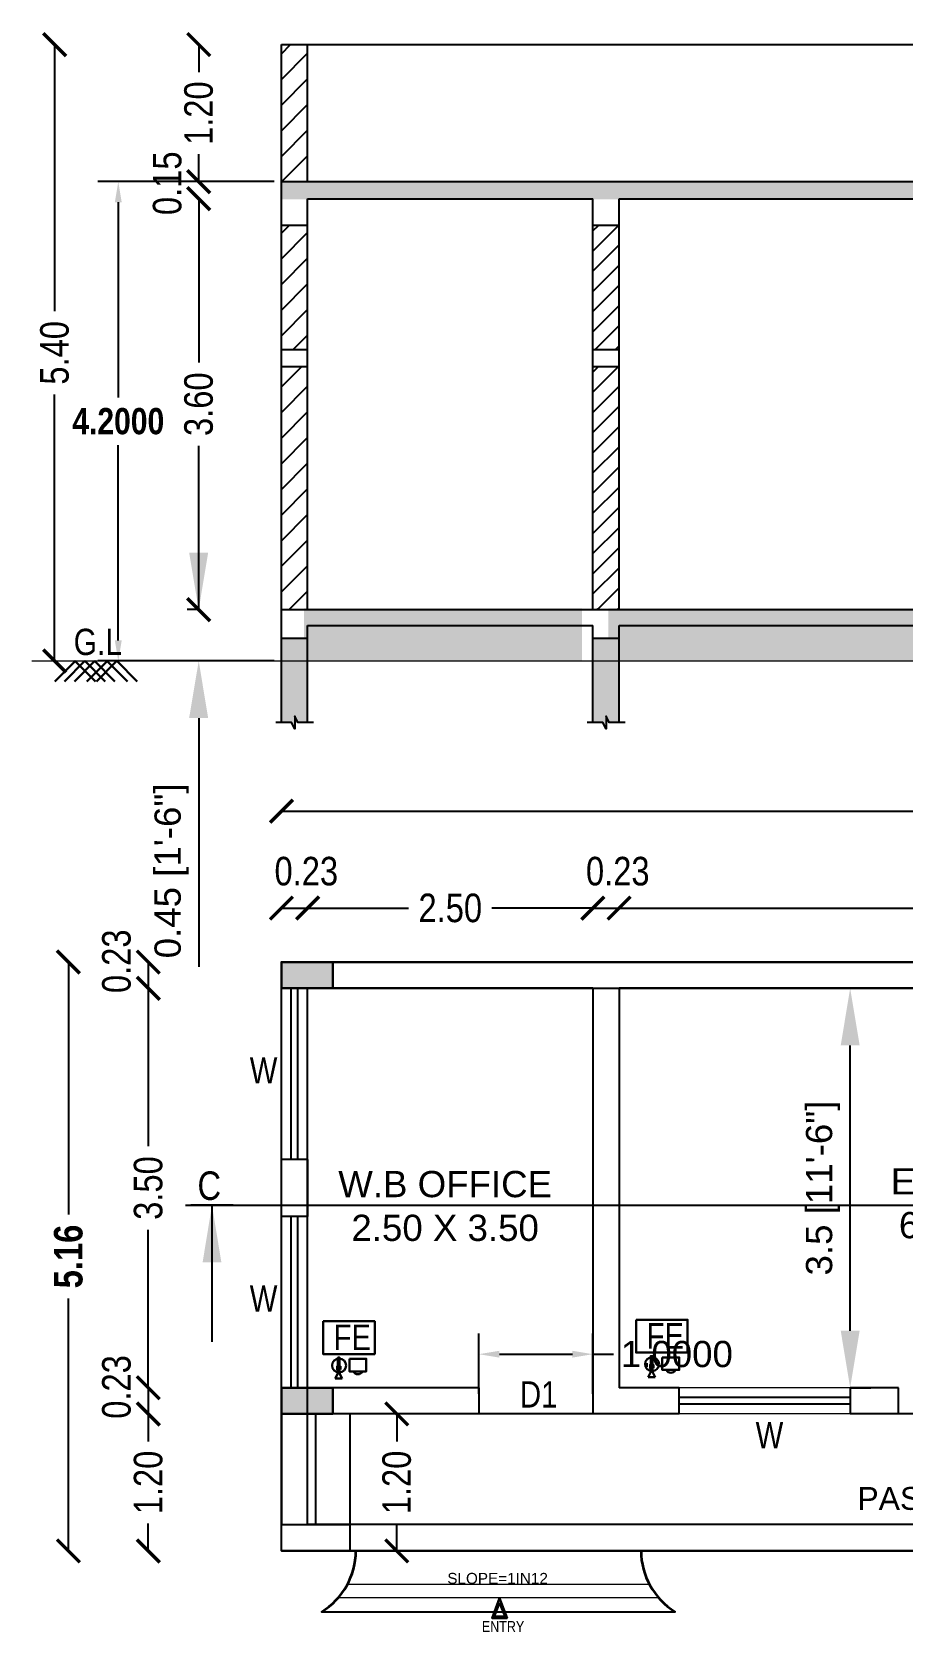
# Model space of a CAD drawing. Header units: metres. Extents: x -488 to 4759, y 38 to 2071.
# Drawn here: x 3011.05 to 3018.67, y 39.23 to 53.25 of the extents above; entities that cross this region are included whole.
import ezdxf
from ezdxf.lldxf.tags import DXFTag

# ---------------------------------------------------------------- set-up
doc = ezdxf.new("R2010")
doc.units = ezdxf.units.M
doc.header["$MEASUREMENT"] = 0
for name, pattern in [('DOT2', [0.125, 0, -0.125]), ('HIDDEN', [0.375, 0.25, -0.125]), ('HIDDEN2', [0.1875, 0.125, -0.0625])]:
    doc.linetypes.add(name, pattern=pattern)
doc.layers.add('0 @ 1', color=7, linetype='Continuous')
doc.styles.add('2', font='swissc.ttf', dxfattribs={"height": 0.23})
doc.styles.add('CODE', font='swissc.ttf', dxfattribs={"height": 0.25})
doc.styles.add('sa1', font='', dxfattribs={"height": 72})
doc.styles.add('SH', font='swissc.ttf', dxfattribs={"height": 10})
doc.styles.get("Standard").update_dxf_attribs({"font": 'arial.ttf', "height": 0.23})
doc.styles.add('SUBBU3', font='swissl.ttf', dxfattribs={"width": 0.8})
doc.styles.get('sa1').set_extended_font_data('Abadi MT Condensed Light')
tags = doc.linetypes.add('00$1$HIDDEN', pattern=[0.375, 0.25, -0.125]).pattern_tags.tags
tags[6:7] = [DXFTag(74, 4), DXFTag(75, 0), DXFTag(340, '0'), DXFTag(46, 1.0), DXFTag(50, 0.0), DXFTag(44, 0.0), DXFTag(45, 0.0)]
tags[4:5] = [DXFTag(74, 4), DXFTag(75, 0), DXFTag(340, '0'), DXFTag(46, 1.0), DXFTag(50, 0.0), DXFTag(44, 0.0), DXFTag(45, 0.0)]
doc.dimstyles.new('OUTER', dxfattribs={"dimscale": 0, "dimtxt": 0.3, "dimasz": 0.18, "dimexe": 0.18, "dimexo": 0.0625, "dimgap": 0.09, "dimtad": 0, "dimzin": 0, "dimdsep": 46, "dimtxsty": 'CODE', "dimcen": 0.09, "dimse1": 1, "dimse2": 1, "dimclrd": 8, "dimclrt": 1, "dimadec": 0, "dimazin": 0, "dimtfac": 1, "dimtofl": 0, "dimtmove": 0, "dimatfit": 3, "dimfxl": 0, "dimtolj": 1, "dimtzin": 0, "dimarcsym": 0})
doc.dimstyles.new('STANDARD$0', dxfattribs={"dimtxt": 0.23, "dimasz": 3, "dimexe": 3, "dimexo": 1, "dimgap": 1.5, "dimtad": 1, "dimdec": 1, "dimzin": 1, "dimdsep": 46, "dimlunit": 4, "dimtxsty": 'Standard', "dimblk": 'OBLIQUE', "dimcen": 0.09375, "dimdle": 1, "dimclrd": 8, "dimclre": 8, "dimclrt": 7, "dimadec": 1, "dimazin": 0, "dimtfac": 1, "dimtdec": 1, "dimtix": 1, "dimtmove": 2, "dimatfit": 3, "dimldrblk": 'ARCHTICK', "dimfxl": 0, "dimfrac": 2, "dimtolj": 1, "dimtzin": 0, "dimarcsym": 0})

# ---------------------------------------------------------------- blocks, each defined once
blk = doc.blocks.new('_ArchTick')
at = {"const_width": 0.15}
blk.add_lwpolyline([(-0.5, -0.5), (0.5, 0.5)], dxfattribs=at)
blk = doc.blocks.new('*D330')
at = {"color": 0, "lineweight": -2}
for p, q in [((3013.462, 45.576), (3014.347, 45.576)), ((3015.962, 45.576), (3015.076, 45.576))]:
    blk.add_line(p, q, dxfattribs=at)
at = {"layer": 'Defpoints', "color": 0, "lineweight": -2}
for p in [(3015.962, 45.576), (3015.962, 44.873), (3013.462, 44.645)]:
    blk.add_point(p, dxfattribs=at)
at = {"color": 0, "lineweight": -2, "xscale": 0.2, "yscale": 0.2, "zscale": 0.2, "rotation": 180}
blk.add_blockref('_ArchTick', (3013.462, 45.576), dxfattribs=at)
at = {"color": 0, "lineweight": -2, "xscale": 0.2, "yscale": 0.2, "zscale": 0.2}
blk.add_blockref('_ArchTick', (3015.962, 45.576), dxfattribs=at)
at = {"color": 0, "lineweight": -2, "insert": (3014.712, 45.576), "char_height": 0.25, "attachment_point": 5, "style": 'CODE'}
blk.add_mtext('\\A1;2.50', dxfattribs=at)
blk = doc.blocks.new('*D329')
at = {"color": 0, "lineweight": -2}
blk.add_line((3015.962, 45.576), (3016.192, 45.576), dxfattribs=at)
at = {"layer": 'Defpoints', "color": 0, "lineweight": -2}
for p in [(3016.192, 45.576), (3015.962, 44.873), (3016.192, 44.873)]:
    blk.add_point(p, dxfattribs=at)
at = {"color": 0, "lineweight": -2, "xscale": 0.2, "yscale": 0.2, "zscale": 0.2, "rotation": 180}
blk.add_blockref('_ArchTick', (3015.962, 45.576), dxfattribs=at)
at = {"color": 0, "lineweight": -2, "xscale": 0.2, "yscale": 0.2, "zscale": 0.2}
blk.add_blockref('_ArchTick', (3016.192, 45.576), dxfattribs=at)
at = {"color": 0, "lineweight": -2, "insert": (3016.18, 45.898), "char_height": 0.25, "attachment_point": 5, "style": 'CODE'}
blk.add_mtext('\\A1;0.23', dxfattribs=at)
blk = doc.blocks.new('*D328')
at = {"color": 0, "lineweight": -2}
for p, q in [((3016.192, 45.576), (3018.827, 45.576)), ((3022.192, 45.576), (3019.556, 45.576))]:
    blk.add_line(p, q, dxfattribs=at)
at = {"layer": 'Defpoints', "color": 0, "lineweight": -2}
for p in [(3022.192, 45.576), (3016.192, 44.873), (3022.192, 44.632)]:
    blk.add_point(p, dxfattribs=at)
at = {"color": 0, "lineweight": -2, "xscale": 0.2, "yscale": 0.2, "zscale": 0.2, "rotation": 180}
blk.add_blockref('_ArchTick', (3016.192, 45.576), dxfattribs=at)
at = {"color": 0, "lineweight": -2, "xscale": 0.2, "yscale": 0.2, "zscale": 0.2}
blk.add_blockref('_ArchTick', (3022.192, 45.576), dxfattribs=at)
at = {"color": 0, "lineweight": -2, "insert": (3019.192, 45.576), "char_height": 0.25, "attachment_point": 5, "style": 'CODE'}
blk.add_mtext('\\A1;6.00', dxfattribs=at)
blk = doc.blocks.new('*D324')
at = {"color": 0, "lineweight": -2}
blk.add_line((3013.232, 45.576), (3013.462, 45.576), dxfattribs=at)
at = {"layer": 'Defpoints', "color": 0, "lineweight": -2}
for p in [(3013.462, 45.576), (3013.232, 44.873), (3013.462, 44.873)]:
    blk.add_point(p, dxfattribs=at)
at = {"color": 0, "lineweight": -2, "xscale": 0.2, "yscale": 0.2, "zscale": 0.2, "rotation": 180}
blk.add_blockref('_ArchTick', (3013.232, 45.576), dxfattribs=at)
at = {"color": 0, "lineweight": -2, "xscale": 0.2, "yscale": 0.2, "zscale": 0.2}
blk.add_blockref('_ArchTick', (3013.462, 45.576), dxfattribs=at)
at = {"color": 0, "lineweight": -2, "insert": (3013.45, 45.898), "char_height": 0.25, "attachment_point": 5, "style": 'CODE'}
blk.add_mtext('\\A1;0.23', dxfattribs=at)
blk = doc.blocks.new('*D323')
at = {"color": 0, "lineweight": -2}
for p, q in [((3013.232, 46.425), (3019.992, 46.425)), ((3027.652, 46.425), (3020.892, 46.425))]:
    blk.add_line(p, q, dxfattribs=at)
at = {"layer": 'Defpoints', "color": 0, "lineweight": -2}
for p in [(3013.232, 46.425), (3013.232, 44.628), (3027.652, 44.628)]:
    blk.add_point(p, dxfattribs=at)
at = {"color": 0, "lineweight": -2, "xscale": 0.2, "yscale": 0.2, "zscale": 0.2, "rotation": 180}
blk.add_blockref('_ArchTick', (3013.232, 46.425), dxfattribs=at)
at = {"color": 0, "lineweight": -2, "xscale": 0.2, "yscale": 0.2, "zscale": 0.2}
blk.add_blockref('_ArchTick', (3027.652, 46.425), dxfattribs=at)
at = {"color": 0, "lineweight": -2, "insert": (3020.442, 46.425), "char_height": 0.25, "attachment_point": 5, "style": 'CODE'}
blk.add_mtext('\\A1;{\\fSwis721 Cn BT|b1|i0|c0|p34;14.42}', dxfattribs=at)
blk = doc.blocks.new('*D322')
at = {"color": 0, "lineweight": -2}
for p, q in [((3012.065, 44.873), (3012.065, 43.489)), ((3012.065, 41.373), (3012.065, 42.758))]:
    blk.add_line(p, q, dxfattribs=at)
at = {"layer": 'Defpoints', "color": 0, "lineweight": -2}
for p in [(3014.11, 44.873), (3012.065, 41.373), (3014.097, 41.373)]:
    blk.add_point(p, dxfattribs=at)
at = {"color": 0, "lineweight": -2, "xscale": 0.2, "yscale": 0.2, "zscale": 0.2}
for p, rotation in [((3012.065, 44.873), 90), ((3012.065, 41.373), 270)]:
    blk.add_blockref('_ArchTick', p, dxfattribs=dict(at, rotation=rotation))
at = {"color": 0, "lineweight": -2, "insert": (3012.065, 43.123), "char_height": 0.25, "attachment_point": 5, "rotation": 90, "style": 'CODE'}
blk.add_mtext('\\A1;3.50', dxfattribs=at)
blk = doc.blocks.new('*D321')
at = {"color": 0, "lineweight": -2}
blk.add_line((3012.065, 41.373), (3012.065, 41.143), dxfattribs=at)
at = {"layer": 'Defpoints', "color": 0, "lineweight": -2}
for p in [(3014.097, 41.373), (3012.065, 41.143), (3014.097, 41.143)]:
    blk.add_point(p, dxfattribs=at)
at = {"color": 0, "lineweight": -2, "xscale": 0.2, "yscale": 0.2, "zscale": 0.2}
for p, rotation in [((3012.065, 41.373), 90), ((3012.065, 41.143), 270)]:
    blk.add_blockref('_ArchTick', p, dxfattribs=dict(at, rotation=rotation))
at = {"color": 0, "lineweight": -2, "insert": (3011.787, 41.38), "char_height": 0.25, "attachment_point": 5, "rotation": 90, "style": 'CODE'}
blk.add_mtext('\\A1;0.23', dxfattribs=at)
blk = doc.blocks.new('*D320')
at = {"color": 0, "lineweight": -2}
for p, q in [((3012.065, 41.143), (3012.065, 40.903)), ((3012.065, 39.943), (3012.065, 40.184))]:
    blk.add_line(p, q, dxfattribs=at)
at = {"layer": 'Defpoints', "color": 0, "lineweight": -2}
for p in [(3014.097, 41.143), (3012.065, 39.943), (3014.102, 39.943)]:
    blk.add_point(p, dxfattribs=at)
at = {"color": 0, "lineweight": -2, "xscale": 0.2, "yscale": 0.2, "zscale": 0.2}
for p, rotation in [((3012.065, 41.143), 90), ((3012.065, 39.943), 270)]:
    blk.add_blockref('_ArchTick', p, dxfattribs=dict(at, rotation=rotation))
at = {"color": 0, "lineweight": -2, "insert": (3012.065, 40.543), "char_height": 0.25, "attachment_point": 5, "rotation": 90, "style": 'CODE'}
blk.add_mtext('\\A1;1.20', dxfattribs=at)
blk = doc.blocks.new('*D319')
at = {"color": 0, "lineweight": -2}
blk.add_line((3012.065, 45.103), (3012.065, 44.873), dxfattribs=at)
at = {"layer": 'Defpoints', "color": 0, "lineweight": -2}
for p in [(3014.097, 45.103), (3012.065, 44.873), (3014.097, 44.873)]:
    blk.add_point(p, dxfattribs=at)
at = {"color": 0, "lineweight": -2, "xscale": 0.2, "yscale": 0.2, "zscale": 0.2}
for p, rotation in [((3012.065, 45.103), 90), ((3012.065, 44.873), 270)]:
    blk.add_blockref('_ArchTick', p, dxfattribs=dict(at, rotation=rotation))
at = {"color": 0, "lineweight": -2, "insert": (3011.787, 45.11), "char_height": 0.25, "attachment_point": 5, "rotation": 90, "style": 'CODE'}
blk.add_mtext('\\A1;0.23', dxfattribs=at)
blk = doc.blocks.new('*D318')
at = {"color": 0, "lineweight": -2}
for p, q in [((3011.365, 45.103), (3011.365, 42.891)), ((3011.365, 39.943), (3011.365, 42.156))]:
    blk.add_line(p, q, dxfattribs=at)
at = {"layer": 'Defpoints', "color": 0, "lineweight": -2}
for p in [(3014.672, 45.103), (3011.365, 39.943), (3014.672, 39.943)]:
    blk.add_point(p, dxfattribs=at)
at = {"color": 0, "lineweight": -2, "xscale": 0.2, "yscale": 0.2, "zscale": 0.2}
for p, rotation in [((3011.365, 45.103), 90), ((3011.365, 39.943), 270)]:
    blk.add_blockref('_ArchTick', p, dxfattribs=dict(at, rotation=rotation))
at = {"color": 0, "lineweight": -2, "insert": (3011.365, 42.523), "char_height": 0.25, "attachment_point": 5, "rotation": 90, "style": 'CODE'}
blk.add_mtext('\\A1;{\\fSwis721 Cn BT|b1|i0|c0|p34;5.16}', dxfattribs=at)
blk = doc.blocks.new('*D314')
at = {"color": 0, "lineweight": -2}
for p, q in [((3012.507, 51.791), (3012.507, 50.357)), ((3012.507, 48.191), (3012.507, 49.625))]:
    blk.add_line(p, q, dxfattribs=at)
at = {"layer": 'Defpoints', "color": 0, "lineweight": -2}
for p in [(3012.507, 51.791), (3013.462, 51.791), (3013.232, 48.191)]:
    blk.add_point(p, dxfattribs=at)
at = {"color": 0, "lineweight": -2, "xscale": 0.2, "yscale": 0.2, "zscale": 0.2}
for p, rotation in [((3012.507, 51.791), 90), ((3012.507, 48.191), 270)]:
    blk.add_blockref('_ArchTick', p, dxfattribs=dict(at, rotation=rotation))
at = {"color": 0, "lineweight": -2, "insert": (3012.507, 49.991), "char_height": 0.25, "attachment_point": 5, "rotation": 90, "style": 'CODE'}
blk.add_mtext('\\A1;3.60', dxfattribs=at)
blk = doc.blocks.new('*D313')
at = {"color": 0, "lineweight": -2}
for p, q in [((3012.507, 51.941), (3012.507, 52.141)), ((3012.507, 51.791), (3012.507, 51.591))]:
    blk.add_line(p, q, dxfattribs=at)
at = {"layer": 'Defpoints', "color": 0, "lineweight": -2}
for p in [(3012.507, 51.941), (3013.232, 51.941), (3013.462, 51.791)]:
    blk.add_point(p, dxfattribs=at)
at = {"color": 0, "lineweight": -2, "xscale": 0.2, "yscale": 0.2, "zscale": 0.2}
for p, rotation in [((3012.507, 51.941), 270), ((3012.507, 51.791), 90)]:
    blk.add_blockref('_ArchTick', p, dxfattribs=dict(at, rotation=rotation))
at = {"color": 0, "lineweight": -2, "insert": (3012.232, 51.927), "char_height": 0.25, "attachment_point": 5, "rotation": 90, "style": 'CODE'}
blk.add_mtext('\\A1;0.15', dxfattribs=at)
blk = doc.blocks.new('*D312')
at = {"color": 0, "lineweight": -2}
for p, q in [((3012.507, 53.142), (3012.507, 52.901)), ((3012.507, 51.941), (3012.507, 52.181))]:
    blk.add_line(p, q, dxfattribs=at)
at = {"layer": 'Defpoints', "color": 0, "lineweight": -2}
for p in [(3012.507, 53.142), (3013.232, 53.142), (3013.232, 51.941)]:
    blk.add_point(p, dxfattribs=at)
at = {"color": 0, "lineweight": -2, "xscale": 0.2, "yscale": 0.2, "zscale": 0.2}
for p, rotation in [((3012.507, 53.142), 90), ((3012.507, 51.941), 270)]:
    blk.add_blockref('_ArchTick', p, dxfattribs=dict(at, rotation=rotation))
at = {"color": 0, "lineweight": -2, "insert": (3012.507, 52.541), "char_height": 0.25, "attachment_point": 5, "rotation": 90, "style": 'CODE'}
blk.add_mtext('\\A1;1.20', dxfattribs=at)
blk = doc.blocks.new('*D199')
at = {"color": 0, "lineweight": -2}
for p, q in [((3013.169, 51.941), (3011.622, 51.941)), ((3011.802, 51.761), (3011.802, 50.049)), ((3011.802, 47.921), (3011.802, 49.633)), ((3013.169, 47.741), (3011.622, 47.741))]:
    blk.add_line(p, q, dxfattribs=at)
for points in [[(3011.772, 51.761), (3011.832, 51.761), (3011.802, 51.941)], [(3011.772, 47.921), (3011.832, 47.921), (3011.802, 47.741)]]:
    blk.add_solid(points, dxfattribs=at)
at = {"layer": 'Defpoints', "color": 0, "lineweight": -2}
for p in [(3013.232, 51.941), (3011.802, 47.741), (3013.232, 47.741)]:
    blk.add_point(p, dxfattribs=at)
at = {"color": 0, "lineweight": 0, "insert": (3011.802, 49.841), "char_height": 0.23, "attachment_point": 5}
blk.add_mtext('\\A1;{\\fSwis721 Cn BT|b1|i0|c0|p34;4.2000}', dxfattribs=at)
blk = doc.blocks.new('*D311')
at = {"color": 0, "lineweight": -2}
for p, q in [((3011.244, 53.142), (3011.244, 50.806)), ((3011.244, 47.741), (3011.244, 50.076))]:
    blk.add_line(p, q, dxfattribs=at)
at = {"layer": 'Defpoints', "color": 0, "lineweight": -2}
for p in [(3013.232, 53.142), (3011.244, 47.741), (3013.232, 47.741)]:
    blk.add_point(p, dxfattribs=at)
at = {"color": 0, "lineweight": -2, "xscale": 0.2, "yscale": 0.2, "zscale": 0.2}
for p, rotation in [((3011.244, 53.142), 90), ((3011.244, 47.741), 270)]:
    blk.add_blockref('_ArchTick', p, dxfattribs=dict(at, rotation=rotation))
at = {"color": 0, "lineweight": -2, "insert": (3011.244, 50.441), "char_height": 0.25, "attachment_point": 5, "rotation": 90, "style": 'CODE'}
blk.add_mtext('\\A1;5.40', dxfattribs=at)
blk = doc.blocks.new('rghfhgh')
at = {"color": 0, "lineweight": 30}
for p, q in [((15101.258, 2367.909), (15101.258, 2367.846)), ((15101.274, 2367.909), (15101.274, 2367.846)), ((15101.258, 2367.846), (15101.236, 2367.801)), ((15101.274, 2367.846), (15101.296, 2367.801))]:
    blk.add_line(p, q, dxfattribs=at)
at = {"color": 0, "lineweight": 30, "ltscale": 0.1}
blk.add_line((15101.296, 2367.801), (15101.236, 2367.801), dxfattribs=at)
blk.add_lwpolyline([(15101.129, 2368.303), (15101.581, 2368.303), (15101.581, 2368.016), (15101.129, 2368.016)], close=True, dxfattribs=at)
at = {"color": 0, "lineweight": 30}
for points in [[(15101.281, 2367.879), (15101.252, 2367.879), (15101.252, 2367.909), (15101.281, 2367.909)], [(15101.274, 2367.909), (15101.258, 2367.909), (15101.258, 2367.985), (15101.274, 2367.985)], [(15101.359, 2367.974), (15101.507, 2367.974), (15101.507, 2367.864), (15101.359, 2367.864)]]:
    blk.add_lwpolyline(points, close=True, dxfattribs=at)
blk.add_circle((15101.269, 2367.915), 0.0611, dxfattribs=at)
blk.add_arc((15101.434, 2367.883), 0.0446, 204.8747, 335.1253, dxfattribs=at)
at = {"color": 0, "lineweight": 30, "style": 'SH'}
blk.add_text('FE', height=0.2239, dxfattribs=at).set_placement((15101.221, 2368.05))
blk = doc.blocks.new('*D229')
at = {"color": 0, "lineweight": -2}
for p, q in [((3014.243, 41.143), (3014.243, 40.903)), ((3014.243, 39.943), (3014.243, 40.184))]:
    blk.add_line(p, q, dxfattribs=at)
at = {"layer": 'Defpoints', "color": 0, "lineweight": -2}
for p in [(3013.832, 41.143), (3013.832, 39.943), (3014.243, 39.943)]:
    blk.add_point(p, dxfattribs=at)
at = {"color": 0, "lineweight": -2, "xscale": 0.2, "yscale": 0.2, "zscale": 0.2}
for p, rotation in [((3014.243, 41.143), 90), ((3014.243, 39.943), 270)]:
    blk.add_blockref('_ArchTick', p, dxfattribs=dict(at, rotation=rotation))
at = {"color": 0, "lineweight": -2, "insert": (3014.243, 40.543), "char_height": 0.25, "attachment_point": 5, "rotation": 90, "style": 'CODE'}
blk.add_mtext('\\A1;1.20', dxfattribs=at)
blk = doc.blocks.new('*D215')
at = {"color": 0, "lineweight": -2}
for p, q in [((3018.217, 44.873), (3018.397, 44.873)), ((3018.217, 41.373), (3018.397, 41.373))]:
    blk.add_line(p, q, dxfattribs=at)
at = {"color": 4, "lineweight": -2}
blk.add_line((3018.217, 41.873), (3018.217, 44.373), dxfattribs=at)
for points in [[(3018.134, 44.373), (3018.3, 44.373), (3018.217, 44.873)], [(3018.134, 41.873), (3018.3, 41.873), (3018.217, 41.373)]]:
    blk.add_solid(points, dxfattribs=at)
at = {"layer": 'Defpoints', "color": 0, "lineweight": -2}
for p in [(3018.217, 44.873), (3018.217, 44.873), (3018.217, 41.373)]:
    blk.add_point(p, dxfattribs=at)
at = {"color": 1, "lineweight": 0, "insert": (3017.979, 43.123), "char_height": 0.23, "attachment_point": 5, "rotation": 90}
blk.add_mtext('3.5 [11\'-6"]', dxfattribs=at)
blk = doc.blocks.new('*D219')
at = {"color": 4, "lineweight": -2, "ltscale": 400}
for p, q in [((3012.507, 48.691), (3012.507, 49.191)), ((3012.507, 47.241), (3012.507, 45.062))]:
    blk.add_line(p, q, dxfattribs=at)
at = {"color": 0, "linetype": 'DOT2', "lineweight": -2, "ltscale": 400}
for p, q in [((3012.507, 48.191), (3012.327, 48.191)), ((3012.507, 47.741), (3012.327, 47.741))]:
    blk.add_line(p, q, dxfattribs=at)
at = {"color": 4, "lineweight": -2, "ltscale": 400}
for points in [[(3012.423, 48.691), (3012.59, 48.691), (3012.507, 48.191)], [(3012.423, 47.241), (3012.59, 47.241), (3012.507, 47.741)]]:
    blk.add_solid(points, dxfattribs=at)
at = {"layer": 'Defpoints', "color": 0, "lineweight": -2, "ltscale": 400}
for p in [(3013.462, 48.191), (3012.507, 47.741), (3013.462, 47.741)]:
    blk.add_point(p, dxfattribs=at)
at = {"color": 1, "lineweight": 0, "ltscale": 400, "insert": (3012.269, 45.902), "char_height": 0.23, "attachment_point": 5, "rotation": 90}
blk.add_mtext('0.45 [1\'-6"]', dxfattribs=at)
blk = doc.blocks.new('*D223')
at = {"color": 0, "lineweight": -2}
for p, q in [((3014.962, 41.321), (3014.962, 41.847)), ((3015.962, 41.321), (3015.962, 41.847)), ((3015.142, 41.667), (3015.782, 41.667)), ((3015.962, 41.667), (3016.142, 41.667))]:
    blk.add_line(p, q, dxfattribs=at)
for points in [[(3015.142, 41.697), (3015.142, 41.637), (3014.962, 41.667)], [(3015.782, 41.697), (3015.782, 41.637), (3015.962, 41.667)]]:
    blk.add_solid(points, dxfattribs=at)
at = {"layer": 'Defpoints', "color": 0, "lineweight": -2}
for p in [(3015.962, 41.667), (3014.962, 41.258), (3015.962, 41.258)]:
    blk.add_point(p, dxfattribs=at)
at = {"color": 0, "insert": (3016.698, 41.667), "char_height": 0.23, "attachment_point": 5}
blk.add_mtext('\\A1;1.0000', dxfattribs=at)

msp = doc.modelspace()

# ---------------------------------------------------------------- hatches: boundary and pattern name
at = {"lineweight": -2}
h = msp.add_hatch(dxfattribs=at)
h.set_pattern_fill('ANSI31', color=256, scale=0.05)
h.set_pattern_definition([(45, (3081.91154, 70.32858), (-0.1122532, 0.1122532), [])])
h.paths.add_polyline_path([(3013.46184, 51.79095), (3013.23184, 51.79095)])
h.paths.add_polyline_path([(3013.46184, 53.14165), (3013.23184, 53.14165), (3013.23184, 51.95095), (3013.46184, 51.95095)])
h.paths.add_polyline_path([(3022.42044, 51.48719), (3022.19184, 51.81604)])
h.paths.add_polyline_path([(3013.23184, 48.19095), (3013.46184, 48.19095), (3013.46184, 48.20095), (3013.23184, 48.20095)])
h.paths.add_polyline_path([(3022.19184, 48.19095), (3022.42044, 48.19095), (3022.42044, 48.20095), (3022.19184, 48.20095)])
h.paths.add_polyline_path([(3015.96184, 48.19095), (3016.19184, 48.19095), (3016.19184, 48.20095), (3015.96184, 48.20095)])
h.paths.add_polyline_path([(3013.23184, 50.47095), (3013.46184, 50.47095), (3013.46184, 51.56095), (3013.23184, 51.56095)])
h.paths.add_polyline_path([(3013.46184, 50.32095), (3013.23184, 50.32095), (3013.23184, 48.20095), (3013.46184, 48.20095)])
h.paths.add_polyline_path([(3022.42127, 50.32095), (3022.19184, 50.32095), (3022.19184, 48.20095), (3022.42044, 48.20095)])
h.paths.add_polyline_path([(3022.19184, 50.47095), (3022.42132, 50.47095), (3022.42175, 51.56095), (3022.19184, 51.56095)])
h.paths.add_polyline_path([(3027.65184, 50.32095), (3027.42184, 50.32095), (3027.42184, 48.19095), (3027.65184, 48.19095)])
h.paths.add_polyline_path([(3027.42184, 50.47095), (3027.65184, 50.47095), (3027.65184, 51.56095), (3027.42184, 51.56095)])
h = msp.add_hatch(dxfattribs=at)
h.set_pattern_fill('AR-CONC', color=256, scale=0.0025)
h.set_pattern_definition([(50, (2805.2473, -42.7313), (0.4554617, -0.0398477), [0.047625, -0.523875]), (355, (2805.2473, -42.7313), (-0.08810855, 0.4776421), [0.0381, -0.4191015]), (100.45144, (2805.28524, -42.73463), (0.3673531, 0.4377944), [0.040475, -0.4452256]), (46.1842, (2805.2473, -42.6043), (0.6776976, -0.1051058), [0.0714375, -0.7858125]), (96.63556, (2805.30376, -42.61306), (0.5935103, 0.6185653), [0.0607126, -0.667839]), (351.18415, (2805.2473, -42.6043), (0.5935103, 0.6185653), [0.05715, -0.6286493]), (21, (2805.3108, -42.63606), (0.379036, -0.255663), [0.047625, -0.523875]), (326, (2805.3108, -42.63606), (0.1545051, 0.4604699), [0.0381, -0.4191]), (71.45144, (2805.34238, -42.65736), (0.53354105, 0.2048069), [0.040475, -0.4452248]), (37.5, (2805.24729, -42.7313), (0.00772151, 0.2113876), [0, -0.41402, 0, -0.42545, 0, -0.4206875]), (7.5, (2805.2473, -42.7313), (0.16704916, 0.25045144), [0, -0.24257, 0, -0.404495, 0, -0.1603375]), (327.5, (2805.10568, -42.7313), (0.33897649, -0.01432186), [0, -0.15875, 0, -0.4953, 0, -0.657225]), (317.5, (2805.04218, -42.7313), (0.37032295, 0.06356623), [0, -0.206375, 0, -0.32893, 0, -0.466725])])
h.paths.add_polyline_path([(3027.29724, 48.05095), (3027.29724, 48.20095), (3022.42044, 48.20095), (3022.42044, 48.05095)])
h.paths.add_polyline_path([(3013.23184, 51.93595), (3013.23184, 51.78595), (3027.65184, 51.79095), (3027.65184, 51.94095)])
h.paths.add_polyline_path([(3016.09584, 48.20095), (3016.09584, 48.05095), (3022.19184, 48.05095), (3022.19184, 48.20095)])
h.paths.add_polyline_path([(3015.86724, 48.05095), (3015.86724, 48.20095), (3013.42884, 48.20095), (3013.42884, 48.05095)])
h = msp.add_hatch(dxfattribs=at)
h.set_pattern_fill('ANSI31', color=256)
h.set_pattern_definition([(45, (-12770.45769, -2151.21138), (-0.0883883476, 0.0883883476), [])])
h.paths.add_polyline_path([(3016.19184, 51.56095), (3015.96184, 51.56095), (3015.96184, 50.47095), (3016.19184, 50.47095)])
h.paths.add_polyline_path([(3016.19184, 50.32095), (3015.96184, 50.32095), (3015.96184, 48.19095), (3016.19184, 48.19095)])
h = msp.add_hatch(dxfattribs=at)
h.set_pattern_fill('AR-SAND', color=256, scale=0.004)
h.set_pattern_definition([(37.5, (3081.91154, 70.32858), (-0.00640013, 0.1957653), [0, -0.154432, 0, -0.17272, 0, -0.1651]), (7.5, (3081.91154, 70.32858), (0.1798093, 0.28673), [0, -0.083312, 0, -0.139192, 0, -0.05334]), (327.5, (3081.78657, 70.32858), (0.31639695, 0.00057487), [0, -0.0508, 0, -0.18288, 0, -0.23876]), (317.5, (3081.78657, 70.32858), (0.3054226, 0.0891717), [0, -0.0254, 0, -0.119888, 0, -0.13716])])
h.paths.add_polyline_path([(3013.42884, 48.05095), (3013.42884, 47.74095), (3015.86724, 47.74095), (3015.86724, 48.05095)])
h.paths.add_polyline_path([(3016.09584, 48.05095), (3016.09584, 47.74095), (3022.19184, 47.74095), (3022.19184, 48.05095)])
h.paths.add_polyline_path([(3027.42184, 47.74095), (3027.42184, 48.05095), (3022.42044, 48.05095), (3022.42044, 47.74095)])
h = msp.add_hatch(dxfattribs=at)
h.set_pattern_fill('AR-CONC', color=256, scale=0.02)
h.set_pattern_definition([(50, (-12985.77512, -2227.32656), (0.1434520365, -0.012550427), [0.015, -0.165]), (355, (-12985.77512, -2227.32656), (-0.0277502667, 0.1504384267), [0.012, -0.132]), (100.4514445, (-12985.76317, -2227.3276), (0.1157017693, 0.1378879982), [0.0127480384, -0.1402284224]), (46.1842, (-12985.77512, -2227.28656), (0.2134482661, -0.0331038562), [0.0225, -0.2475]), (96.6356355, (-12985.75733, -2227.28932), (0.1869323891, 0.1948237202), [0.0191220684, -0.210342752]), (351.184164, (-12985.77512, -2227.28656), (0.186932389, 0.19482372), [0.018, -0.1980000002]), (21, (-12985.75512, -2227.29656), (0.1193814104, -0.0805237781), [0.015, -0.165]), (326, (-12985.75512, -2227.29656), (0.0486630664, 0.145030009), [0.012, -0.132]), (71.4514447, (-12985.74517, -2227.30327), (0.1680444753, 0.0645062306), [0.012748038, -0.1402284224]), (37.5, (-12985.77512, -2227.32656), (0.00243197106, 0.06657877077), [0, -0.1304, 0, -0.134, 0, -0.1325]), (7.5, (-12985.77512, -2227.32656), (0.0526139075, 0.07888234238), [0, -0.0764, 0, -0.1274, 0, -0.0505]), (327.5, (-12985.81972, -2227.32656), (0.10676448723, -0.00451097435), [0, -0.05, 0, -0.156, 0, -0.207]), (317.5, (-12985.83972, -2227.32656), (0.11663723387, 0.02002099647), [0, -0.065, 0, -0.1036, 0, -0.147])])
h.paths.add_polyline_path([(3027.65184, 47.74095), (3027.42184, 47.74095), (3027.42184, 47.20262), (3027.50973, 47.20262), (3027.53842, 47.14642), (3027.53842, 47.25881), (3027.56589, 47.20262), (3027.65184, 47.20262)])
h.paths.add_polyline_path([(3027.65184, 47.94095), (3027.42184, 47.94095), (3027.42184, 47.74095), (3027.65184, 47.74095)])
h.paths.add_polyline_path([(3022.42184, 47.74095), (3022.19184, 47.74095), (3022.19184, 47.20262), (3022.27973, 47.20262), (3022.30842, 47.14642), (3022.30842, 47.25881), (3022.33589, 47.20262), (3022.42184, 47.20262)])
h.paths.add_polyline_path([(3022.42184, 47.94095), (3022.19184, 47.94095), (3022.19184, 47.74095), (3022.42184, 47.74095)])
h.paths.add_polyline_path([(3016.19184, 47.74095), (3015.96184, 47.74095), (3015.96184, 47.20262), (3016.04973, 47.20262), (3016.07842, 47.14642), (3016.07842, 47.25881), (3016.10589, 47.20262), (3016.19184, 47.20262)])
h.paths.add_polyline_path([(3016.19184, 47.94095), (3015.96184, 47.94095), (3015.96184, 47.74095), (3016.19184, 47.74095)])
h.paths.add_polyline_path([(3013.46184, 47.74095), (3013.23184, 47.74095), (3013.23184, 47.20262), (3013.31973, 47.20262), (3013.34842, 47.14642), (3013.34842, 47.25881), (3013.37589, 47.20262), (3013.46184, 47.20262)])
h.paths.add_polyline_path([(3013.46184, 47.94095), (3013.23184, 47.94095), (3013.23184, 47.74095), (3013.46184, 47.74095)])
at = {"lineweight": 30}
h = msp.add_hatch(color=256, dxfattribs=at)
h.dxf.hatch_style = 1
h.paths.add_polyline_path([(3013.68184, 45.10348), (3013.23184, 45.10348), (3013.23192, 44.87348), (3013.68192, 44.87348)])
h = msp.add_hatch(color=256, dxfattribs=at)
h.dxf.hatch_style = 1
h.paths.add_polyline_path([(3013.68184, 41.37348), (3013.23184, 41.37348), (3013.23192, 41.14348), (3013.68192, 41.14348)])

# ---------------------------------------------------------------- linework, layer by layer
for p, q in [((3013.23184, 51.94095), (3013.23184, 53.14165)), ((3013.23184, 53.14165), (3013.46184, 53.14165)), ((3013.46184, 51.94095), (3013.46184, 53.14165)), ((3013.23184, 47.20262), (3013.23184, 51.79095)), ((3013.46184, 48.19095), (3013.46184, 51.79095)), ((3015.96184, 48.19095), (3015.96184, 51.79095)), ((3016.19184, 48.19095), (3016.19184, 51.79095)), ((3013.46184, 47.20262), (3013.46184, 48.05095)), ((3015.96184, 47.20262), (3015.96184, 48.05095)), ((3016.19184, 47.20262), (3016.19184, 48.05095)), ((3013.23184, 45.10348), (3013.23184, 44.87348)), ((3022.42184, 45.10348), (3013.23184, 45.10348)), ((3015.96184, 44.87348), (3013.23184, 44.87348)), ((3013.31684, 43.37348), (3013.31684, 44.87348)), ((3013.37684, 43.37348), (3013.37684, 44.87348)), ((3015.96184, 44.87348), (3015.96184, 41.14348)), ((3016.19184, 44.87348), (3016.19184, 41.37348)), ((3022.19184, 44.87348), (3016.19184, 44.87348)), ((3013.46184, 43.37348), (3013.23184, 43.37348)), ((3013.23184, 42.87348), (3013.23184, 43.37348)), ((3013.46184, 43.37348), (3013.46184, 42.87348)), ((3013.46184, 42.87348), (3013.23184, 42.87348)), ((3013.31684, 41.37348), (3013.31684, 42.87348)), ((3013.37684, 41.37348), (3013.37684, 42.87348)), ((3013.23184, 41.37348), (3013.23184, 41.14348)), ((3014.96184, 41.37348), (3013.23184, 41.37348)), ((3014.96184, 41.37348), (3014.96184, 41.14348)), ((3016.71684, 41.37348), (3016.19184, 41.37348)), ((3016.71684, 41.14348), (3016.71684, 41.37348)), ((3018.64184, 41.37348), (3018.21684, 41.37348)), ((3018.21684, 41.37348), (3018.21684, 41.14348)), ((3018.64184, 41.14348), (3018.64184, 41.37348)), ((3018.21684, 41.28848), (3016.71684, 41.28848)), ((3018.21684, 41.22848), (3016.71684, 41.22848)), ((3014.96184, 41.14348), (3013.23184, 41.14348)), ((3015.96184, 41.14348), (3014.96184, 41.14348)), ((3016.71684, 41.14348), (3015.96184, 41.14348)), ((3018.64184, 41.14348), (3018.21684, 41.14348)), ((3019.64184, 41.14348), (3018.64184, 41.14348)), ((3013.23184, 39.94348), (3027.65184, 39.94348))]:
    msp.add_line(p, q)
at = {"lineweight": -2}
for p, q in [((3013.46044, 53.14165), (3027.42184, 53.14165)), ((3013.23184, 51.94095), (3027.65184, 51.94095)), ((3013.23184, 51.79095), (3013.23184, 51.94095)), ((3013.46184, 51.79095), (3015.96184, 51.79095)), ((3016.19184, 51.79095), (3022.19184, 51.79095)), ((3013.23184, 51.56095), (3013.46184, 51.56095)), ((3015.96184, 51.56095), (3016.19184, 51.56095)), ((3013.23184, 50.47095), (3013.46184, 50.47095)), ((3015.96184, 50.47095), (3016.19184, 50.47095)), ((3013.23184, 50.32095), (3013.46184, 50.32095)), ((3015.96184, 50.32095), (3016.19184, 50.32095)), ((3013.23184, 48.19095), (3015.96184, 48.19095)), ((3015.96184, 48.19095), (3022.19184, 48.19095)), ((3013.46184, 48.05095), (3015.96184, 48.05095)), ((3016.19184, 48.05095), (3022.19184, 48.05095)), ((3013.23184, 47.94095), (3013.46184, 47.94095)), ((3015.96184, 47.94095), (3016.19184, 47.94095))]:
    msp.add_line(p, q, dxfattribs=at)
at = {"lineweight": 9}
msp.add_line((3011.04572, 47.74095), (3028.82024, 47.74095), dxfattribs=at)
at = {"lineweight": 30, "ltscale": 0.8}
for p, q in [((3011.42589, 47.74095, 0.16795), (3011.24682, 47.56111, 0.16795)), ((3011.50921, 47.74095, 0.16795), (3011.33013, 47.56111, 0.16795)), ((3011.59599, 47.74095, 0.16795), (3011.41692, 47.56111, 0.16795)), ((3011.42242, 47.74095, 0.16795), (3011.6015, 47.56111, 0.16795)), ((3011.50921, 47.74095, 0.16795), (3011.68828, 47.56111, 0.16795)), ((3011.70613, 47.74095, 0.16795), (3011.52706, 47.56111, 0.16795)), ((3011.59252, 47.74095, 0.16795), (3011.7716, 47.56111, 0.16795)), ((3011.78944, 47.74095, 0.16795), (3011.61037, 47.56111, 0.16795)), ((3011.70266, 47.74095, 0.16795), (3011.88173, 47.56111, 0.16795)), ((3011.78944, 47.74095, 0.16795), (3011.96852, 47.56111, 0.16795))]:
    msp.add_line(p, q, dxfattribs=at)
at = {"lineweight": 13}
for p, q in [((3013.23184, 43.37348), (3013.23184, 44.87348)), ((3013.46184, 43.37348), (3013.46184, 44.87348)), ((3013.23184, 41.37348), (3013.23184, 42.87348)), ((3013.46184, 41.37348), (3013.46184, 42.87348)), ((3018.21684, 41.37348), (3016.71684, 41.37348)), ((3018.21684, 41.14348), (3016.71684, 41.14348))]:
    msp.add_line(p, q, dxfattribs=at)
at = {"linetype": '00$1$HIDDEN', "lineweight": -2, "ltscale": 2}
msp.add_line((3012.39063, 42.97228), (3028.37254, 42.97228), dxfattribs=at)
at = {"lineweight": 30}
msp.add_line((3012.43683, 42.97228), (3012.80998, 42.97228), dxfattribs=at)
at = {"ltscale": 50}
for p, q in [((3013.23184, 41.14348), (3013.23184, 40.17348)), ((3013.53184, 41.14348), (3013.53184, 40.17348)), ((3013.83184, 41.14348), (3013.83184, 40.17348))]:
    msp.add_line(p, q, dxfattribs=at)
at = {"linetype": 'HIDDEN', "lineweight": 18, "ltscale": 200}
for p, q in [((3013.73191, 39.53564), (3016.53558, 39.53564)), ((3013.8119, 39.6523), (3016.45636, 39.6523)), ((3013.5846, 39.41064), (3016.68327, 39.41064))]:
    msp.add_line(p, q, dxfattribs=at)
at = {"lineweight": -2}
for points in [[(3013.51398, 47.20262), (3013.37589, 47.20262), (3013.34842, 47.25881), (3013.34842, 47.14642), (3013.31973, 47.20262), (3013.18285, 47.20262)], [(3016.24398, 47.20262), (3016.10589, 47.20262), (3016.07842, 47.25881), (3016.07842, 47.14642), (3016.04973, 47.20262), (3015.91285, 47.20262)]]:
    msp.add_lwpolyline(points, dxfattribs=at)
at = {"lineweight": 30}
for points in [[(3013.68184, 45.10348), (3013.68192, 44.87348), (3013.23192, 44.87348), (3013.23184, 45.10348)], [(3013.68184, 41.37348), (3013.68192, 41.14348), (3013.23192, 41.14348), (3013.23184, 41.37348)], [(3015.14325, 39.53031), (3015.14325, 39.53031), (3015.079, 39.35504), (3015.21039, 39.35504)], [(3015.14213, 39.48939), (3015.09663, 39.36754), (3015.19374, 39.36754)]]:
    msp.add_lwpolyline(points, close=True, dxfattribs=at)
at = {"lineweight": -2}
for points in [[(3013.23184, 45.10348), (3027.65184, 45.10348), (3027.65184, 39.94348), (3013.23184, 39.94348)], [(3013.23184, 45.10348), (3027.65184, 45.10348), (3027.65184, 39.94348), (3013.23184, 39.94348)], [(3013.46184, 44.87348), (3027.42058, 44.87348), (3027.42058, 40.17348), (3013.46184, 40.17348)], [(3013.46184, 44.87348), (3027.42058, 44.87348), (3027.42058, 40.17348), (3013.46184, 40.17348)]]:
    msp.add_lwpolyline(points, close=True, dxfattribs=at)
msp.add_lwpolyline([(3013.83184, 40.17348), (3013.83184, 39.94348), (3013.23184, 39.94348), (3013.23184, 40.17348)], close=True)
msp.add_lwpolyline([(3013.88413, 39.94397, -0.26176596), (3013.5846, 39.41064), (3016.68327, 39.41064, -0.26130055), (3016.38413, 39.94397), (3013.88413, 39.94397)], format="xyb", close=True, dxfattribs=at)
at = {"lineweight": 35}
for centre, start, end in [((3013.25913, 39.94397), 301.423906, 0), ((3017.00913, 39.94397), 180, 238.576094)]:
    msp.add_arc(centre, 0.625, start, end, dxfattribs=at)

# ---------------------------------------------------------------- block references
at = {"lineweight": -2}
for p in [(-12087.53159, -2326.3474), (-12084.78853, -2326.33467)]:
    msp.add_blockref('rghfhgh', p, dxfattribs=at)

# ---------------------------------------------------------------- texts
at = {"lineweight": -2, "style": '2'}
msp.add_text('ENTRY', height=0.095833, dxfattribs=at).set_placement((3014.98837, 39.23294))
at = {"lineweight": -2, "insert": (3011.41104, 48.0232, 0.16795), "char_height": 0.23, "width": 0.3980792, "attachment_point": 1, "style": '2'}
msp.add_mtext('G.L', dxfattribs=at)
at = {"char_height": 0.23}
for s, insert, width, attachment_point, style in [('W', (3012.95423, 44.26934), 0.2619959, 1, 'SUBBU3'), ('{\\fArial|b0|i0|c0|p34;\\C252;W.B OFFICE\\P2.50 X 3.50\\P\\pt13.8;\\C256; }', (3014.66697, 43.27275), 8.538752, 2, 'sa1'), ('{\\fArial|b0|i0|c0|p34;\\C252;E.B. ROOM\\P6.00 X3.50}', (3019.42091, 43.29647), 9.9395912, 2, 'sa1'), ('W', (3012.95423, 42.26934), 0.2619959, 1, 'SUBBU3'), ('{\\C252;D1}', (3015.32271, 41.42977), 0.2619959, 1, 'SUBBU3'), ('W', (3017.38826, 41.07355), 0.2619959, 1, 'SUBBU3')]:
    msp.add_mtext(s, dxfattribs=dict(at, insert=insert, width=width, attachment_point=attachment_point, style=style))
at = {"lineweight": 30, "insert": (3012.70288, 43.26874), "char_height": 0.25, "attachment_point": 3, "style": '2'}
msp.add_mtext_dynamic_manual_height_columns('C', width=0.2088831, gutter_width=1.15, heights=[0], dxfattribs=at)
at = {"linetype": 'HIDDEN2', "lineweight": 9, "ltscale": 10, "insert": (3019.77888, 40.5032), "char_height": 0.2, "width": 3.6285824, "attachment_point": 2, "style": 'sa1'}
msp.add_mtext('{\\fArial|b0|i0|c0|p34;\\C252;PASSAGE 1.20M WIDE }', dxfattribs=at)
at = {"insert": (3015.56768, 39.65365), "char_height": 0.0958333, "attachment_point": 9}
msp.add_mtext('SLOPE=1IN12', dxfattribs=at)

# ---------------------------------------------------------------- dimensions: what is measured, and where the dimension line sits
at = {"lineweight": 0}
dim = msp.add_linear_dim(base=(3011.80162, 47.74095), p1=(3013.23184, 51.94095), p2=(3013.23184, 47.74095), angle=90, text='{\\fSwis721 Cn BT|b1|i0|c0|p34;<>}', dimstyle='STANDARD$0', override={"dimtxt": 1, "dimasz": 0.18, "dimexe": 0.18, "dimexo": 0.0625, "dimgap": 0.09, "dimtad": 0, "dimtih": 1, "dimtoh": 1, "dimdec": 4, "dimzin": 0, "dimlunit": 2, "dimpost": '', "dimcen": 0.09, "dimdle": 0, "dimclrd": 0, "dimclre": 0, "dimclrt": 0, "dimadec": 0, "dimtdec": 4, "dimtix": 0, "dimtofl": 0, "dimtmove": 0, "dimfrac": 0}, dxfattribs=at)
dim.commit()
dim.dimension.update_dxf_attribs({"geometry": '*D199', "text_midpoint": (3011.80162, 49.84095)})
at = {"lineweight": 0, "ltscale": 400}
dim = msp.add_aligned_dim(p1=(3013.46184, 48.19095), p2=(3013.46184, 47.74095), distance=-0.95505, dimstyle='STANDARD$0', override={"dimasz": 0.5, "dimexe": 0.18, "dimexo": 0.0625, "dimgap": 0.09, "dimdec": 2, "dimzin": 11, "dimlunit": 2, "dimpost": '', "dimcen": 2.5, "dimdle": 3, "dimclrd": 4, "dimclre": 0, "dimclrt": 1, "dimadec": 0, "dimtfac": 0.5, "dimtdec": 2, "dimtix": 0, "dimtofl": 0, "dimtmove": 0, "dimfxl": 0, "dimfxlon": 1, "dimfrac": 0, "dimtolj": 0, "dimtzin": 8, "dimarcsym": 1}, dxfattribs=at)
dim.commit()
dim.dimension.update_dxf_attribs({"geometry": '*D219', "text_midpoint": (3012.26939, 45.90157)})
at = {"lineweight": 0}
dim = msp.add_aligned_dim(p1=(3018.21684, 41.37348), p2=(3018.21684, 44.87348), distance=0, dimstyle='STANDARD$0', override={"dimasz": 0.5, "dimexe": 0.18, "dimexo": 0.0625, "dimgap": 0.09, "dimdec": 2, "dimzin": 11, "dimlunit": 2, "dimpost": '', "dimcen": 2.5, "dimdle": 3, "dimclrd": 4, "dimclre": 0, "dimclrt": 1, "dimadec": 0, "dimtfac": 0.5, "dimtdec": 2, "dimtix": 0, "dimtofl": 0, "dimtmove": 0, "dimfxl": 20, "dimfxlon": 1, "dimfrac": 0, "dimtolj": 0, "dimtzin": 8, "dimarcsym": 1}, dxfattribs=at)
dim.commit()
dim.dimension.update_dxf_attribs({"geometry": '*D215', "text_midpoint": (3017.97944, 43.12348)})
dim = msp.add_linear_dim(base=(3015.96184, 41.66723), p1=(3014.96184, 41.25848), p2=(3015.96184, 41.25848), dimstyle='STANDARD$0', override={"dimtxt": 1, "dimasz": 0.18, "dimexe": 0.18, "dimexo": 0.0625, "dimgap": 0.09, "dimtad": 0, "dimtih": 1, "dimtoh": 1, "dimdec": 4, "dimzin": 0, "dimlunit": 2, "dimpost": '', "dimcen": 0.09, "dimdle": 0, "dimclrd": 0, "dimclre": 0, "dimclrt": 0, "dimadec": 0, "dimtdec": 4, "dimtix": 0, "dimtofl": 0, "dimtmove": 0, "dimfrac": 0})
dim.commit()
dim.dimension.update_dxf_attribs({"geometry": '*D223', "text_midpoint": (3016.69804, 41.66723)})
at = {"layer": '0 @ 1', "lineweight": -2}
for base, p1, p2, override, picture, middle in [((3011.24411, 47.74095), (3013.23184, 53.14165), (3013.23184, 47.74095), {"dimscale": 1, "dimtxt": 0.25, "dimasz": 0.2, "dimblk": 'ArchTick', "dimclrd": 0, "dimclrt": 0, "dimtix": 0, "dimtofl": 0, "dimtmove": 0, "dimatfit": 3, "dimfxl": 25.4}, '*D311', (3011.24411, 50.4413)), ((3012.50679, 53.14165), (3013.23184, 51.94095), (3013.23184, 53.14165), {"dimscale": 1, "dimtxt": 0.25, "dimasz": 0.2, "dimblk": 'ArchTick', "dimclrd": 0, "dimclrt": 0, "dimtix": 0, "dimtofl": 0, "dimtmove": 1, "dimatfit": 3, "dimfxl": 25.4}, '*D312', (3012.50679, 52.5413)), ((3012.50679, 51.79095), (3013.23184, 48.19095), (3013.46184, 51.79095), {"dimscale": 1, "dimtxt": 0.25, "dimasz": 0.2, "dimblk": 'ArchTick', "dimclrd": 0, "dimclrt": 0, "dimtix": 0, "dimtofl": 0, "dimtmove": 1, "dimatfit": 3, "dimfxl": 25.4}, '*D314', (3012.50679, 49.99095)), ((3012.06534, 41.37348), (3014.11023, 44.87348), (3014.09684, 41.37348), {"dimscale": 1, "dimtxt": 0.25, "dimasz": 0.2, "dimblk": 'ArchTick', "dimclrd": 0, "dimclrt": 0, "dimtix": 0, "dimtofl": 0, "dimtmove": 1, "dimatfit": 3, "dimfxl": 25.4}, '*D322', (3012.06534, 43.12348)), ((3012.06534, 39.94348), (3014.09684, 41.14348), (3014.1016, 39.94348), {"dimscale": 1, "dimtxt": 0.25, "dimasz": 0.2, "dimblk": 'ArchTick', "dimclrd": 0, "dimclrt": 0, "dimtix": 0, "dimtofl": 0, "dimtmove": 1, "dimatfit": 3, "dimfxl": 25.4}, '*D320', (3012.06534, 40.54348))]:
    dim = msp.add_linear_dim(base=base, p1=p1, p2=p2, angle=90, dimstyle='OUTER', override=override, dxfattribs=at)
    dim.commit()
    dim.dimension.update_dxf_attribs({"geometry": picture, "text_midpoint": middle})
for base, p1, p2, picture, middle in [((3012.50679, 51.94095), (3013.46184, 51.79095), (3013.23184, 51.94095), '*D313', (3012.2322, 51.92687)), ((3012.06534, 44.87348), (3014.09684, 45.10348), (3014.09684, 44.87348), '*D319', (3011.78695, 45.1104)), ((3012.06534, 41.14348), (3014.09684, 41.37348), (3014.09684, 41.14348), '*D321', (3011.78695, 41.3804))]:
    dim = msp.add_linear_dim(base=base, p1=p1, p2=p2, angle=90, dimstyle='OUTER', override={"dimscale": 1, "dimtxt": 0.25, "dimasz": 0.2, "dimblk": 'ArchTick', "dimclrd": 0, "dimclrt": 0, "dimtix": 0, "dimtofl": 0, "dimtmove": 1, "dimatfit": 3, "dimfxl": 25.4}, dxfattribs=at)
    dim.commit()
    dim.dimension.update_dxf_attribs({"geometry": picture, "text_midpoint": middle, "dimtype": 128})
dim = msp.add_linear_dim(base=(3013.23184, 46.42524), p1=(3027.65184, 44.62754), p2=(3013.23184, 44.62754), text='{\\fSwis721 Cn BT|b1|i0|c0|p34;<>}', dimstyle='OUTER', override={"dimscale": 1, "dimtxt": 0.25, "dimasz": 0.2, "dimblk": 'ArchTick', "dimclrd": 0, "dimclrt": 0, "dimtix": 0, "dimtofl": 0, "dimtmove": 0, "dimatfit": 3, "dimfxl": 25.4}, dxfattribs=at)
dim.commit()
dim.dimension.update_dxf_attribs({"geometry": '*D323', "text_midpoint": (3020.44184, 46.42524)})
for base, p1, p2, picture, middle in [((3013.46184, 45.57602), (3013.23184, 44.87348), (3013.46184, 44.87348), '*D324', (3013.44993, 45.89824)), ((3016.19184, 45.57602), (3015.96184, 44.87348), (3016.19184, 44.87348), '*D329', (3016.17993, 45.89824))]:
    dim = msp.add_linear_dim(base=base, p1=p1, p2=p2, dimstyle='OUTER', override={"dimscale": 1, "dimtxt": 0.25, "dimasz": 0.2, "dimblk": 'ArchTick', "dimclrd": 0, "dimclrt": 0, "dimtix": 0, "dimtofl": 0, "dimtmove": 1, "dimatfit": 3, "dimfxl": 25.4}, dxfattribs=at)
    dim.commit()
    dim.dimension.update_dxf_attribs({"geometry": picture, "text_midpoint": middle, "dimtype": 128})
for base, p1, p2, picture, middle in [((3015.96184, 45.57602), (3013.46184, 44.64479), (3015.96184, 44.87348), '*D330', (3014.71184, 45.57602)), ((3022.19184, 45.57602), (3016.19184, 44.87348), (3022.19184, 44.6324), '*D328', (3019.19184, 45.57602))]:
    dim = msp.add_linear_dim(base=base, p1=p1, p2=p2, dimstyle='OUTER', override={"dimscale": 1, "dimtxt": 0.25, "dimasz": 0.2, "dimblk": 'ArchTick', "dimclrd": 0, "dimclrt": 0, "dimtix": 0, "dimtofl": 0, "dimtmove": 1, "dimatfit": 3, "dimfxl": 25.4}, dxfattribs=at)
    dim.commit()
    dim.dimension.update_dxf_attribs({"geometry": picture, "text_midpoint": middle})
dim = msp.add_linear_dim(base=(3011.36543, 39.94348), p1=(3014.67189, 45.10348), p2=(3014.67189, 39.94348), angle=90, text='{\\fSwis721 Cn BT|b1|i0|c0|p34;<>}', dimstyle='OUTER', override={"dimscale": 1, "dimtxt": 0.25, "dimasz": 0.2, "dimblk": 'ArchTick', "dimclrd": 0, "dimclrt": 0, "dimtix": 0, "dimtofl": 0, "dimtmove": 0, "dimatfit": 3, "dimfxl": 25.4}, dxfattribs=at)
dim.commit()
dim.dimension.update_dxf_attribs({"geometry": '*D318', "text_midpoint": (3011.36543, 42.52348)})
dim = msp.add_aligned_dim(p1=(3013.83184, 41.14348), p2=(3013.83184, 39.94348), distance=0.41148, dimstyle='OUTER', override={"dimscale": 1, "dimtxt": 0.25, "dimasz": 0.2, "dimblk": 'ArchTick', "dimclrd": 0, "dimclrt": 0, "dimtix": 0, "dimtofl": 0, "dimtmove": 0, "dimatfit": 3, "dimfxl": 0}, dxfattribs=at)
dim.commit()
dim.dimension.update_dxf_attribs({"geometry": '*D229', "text_midpoint": (3014.24332, 40.54348)})

# ---------------------------------------------------------------- leaders
at = {"layer": '0 @ 1', "lineweight": 30}
msp.add_leader([(3012.6234, 42.97228), (3012.6234, 41.7756)], dimstyle='OUTER', override={"dimscale": 1, "dimasz": 0.5, "dimgap": 0.09, "dimtad": 0, "dimclrd": 256, "dimclrt": 0, "dimfxl": 6}, dxfattribs=at)

doc.saveas('drawing.dxf')
